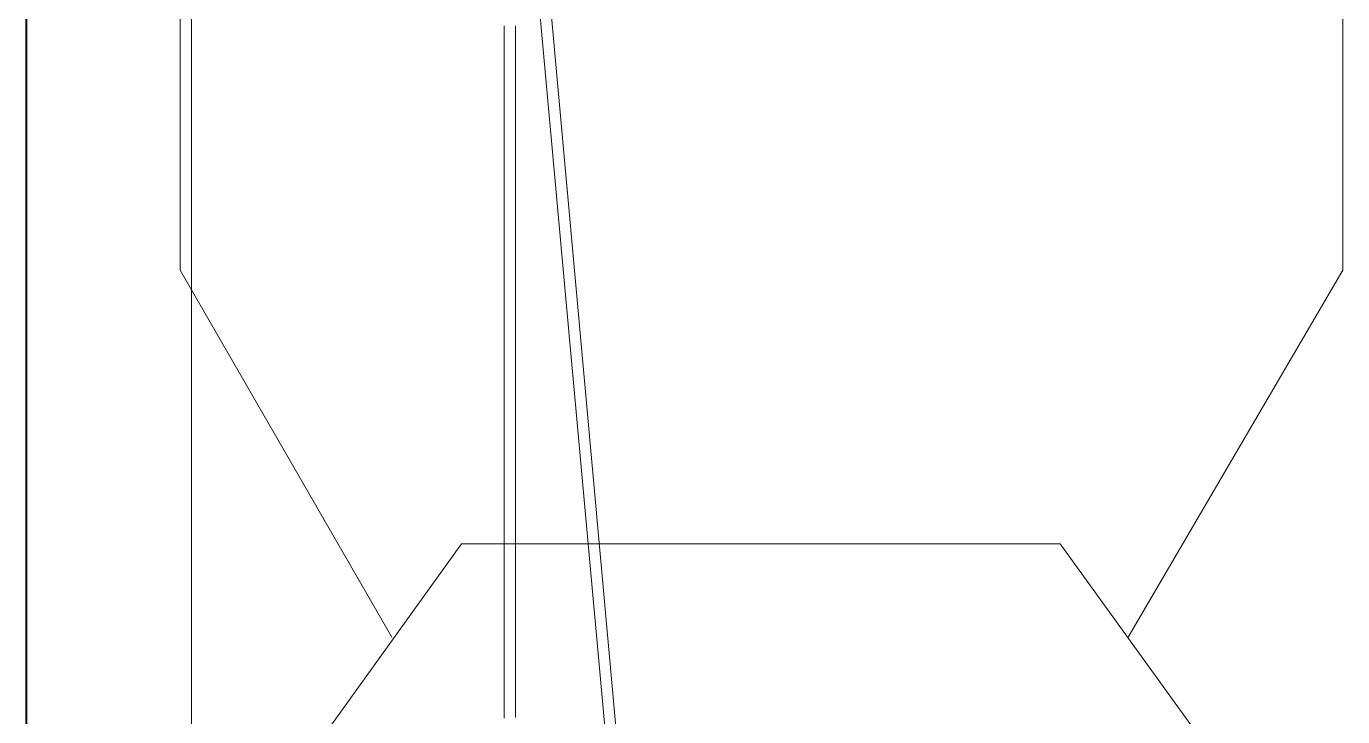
# Model space of a CAD drawing. Extents: x 65572 to 72871, y 30718 to 33858.
# Drawn here: x 67069.138 to 67073.125, y 32303.441 to 32305.533 of the extents above; entities that cross this region are included whole.
import ezdxf

# ---------------------------------------------------------------- set-up
doc = ezdxf.new("R2010")
doc.units = 0
doc.header["$LTSCALE"] = 0.5
doc.header["$MEASUREMENT"] = 0
doc.layers.get('0').update_dxf_attribs({"color": 20, "linetype": 'CONTINUOUS'})
for name, color, linetype, lineweight in [('Framing', 142, 'CONTINUOUS', 13), ('Layout', 154, 'CONTINUOUS', 5), ('Structure', 7, 'CONTINUOUS', 40)]:
    doc.layers.add(name, color=color, linetype=linetype, lineweight=lineweight)

# ---------------------------------------------------------------- blocks, each defined once
blk = doc.blocks.new('12fstg01')
at = {"color": 0, "linetype": 'ByBlock'}
for p, q in [((0.119707, 0.073992), (0.163991, 0.073992)), ((0.163991, 0.073992), (0.187379, 0.060338)), ((0.181428, 0.056002), (0.206338, 0.073992)), ((0.181428, 0.017898), (0.181428, 0.056002)), ((0.206338, 0), (0.181428, 0.017898)), ((0.163991, 0), (0.187379, 0.01347)), ((0.119707, 0), (0.163991, 0))]:
    blk.add_line(p, q, dxfattribs=at)

msp = doc.modelspace()

# ---------------------------------------------------------------- linework, layer by layer
at = {"layer": 'Framing'}
msp.add_line((67069.638349, 32435.968035), (67069.638349, 32239.968035), dxfattribs=at)
at = {"layer": 'Layout', "linetype": 'ByBlock'}
for p, q in [((67071.620078, 32295.757581), (67070.620078, 32306.757581)), ((67070.585997, 32306.755023), (67071.586002, 32295.754969))]:
    msp.add_line(p, q, dxfattribs=at)
at = {"layer": 'Layout', "linetype": 'ByBlock', "flags": 128}
msp.add_lwpolyline([(67070.585997, 32305.533816), (67070.585997, 32305.530533), (67070.585997, 32305.52725), (67070.585997, 32305.523968), (67070.585997, 32305.520685), (67070.585997, 32305.517402), (67070.585997, 32305.514119), (67070.585997, 32305.510836), (67070.585997, 32305.507554), (67070.585997, 32305.504271), (67070.585997, 32305.500988), (67070.585997, 32305.497705), (67070.585997, 32305.494422), (67070.585997, 32305.49114), (67070.585997, 32305.487857), (67070.585997, 32305.484574), (67070.585997, 32305.481291), (67070.585997, 32305.478009), (67070.585997, 32305.474726), (67070.585997, 32305.471443), (67070.585997, 32305.46816), (67070.585997, 32305.464877), (67070.585997, 32305.461595), (67070.585997, 32305.458312), (67070.585997, 32305.455029), (67070.585997, 32305.451746), (67070.585997, 32305.448463), (67070.585997, 32305.445181), (67070.585997, 32305.441898), (67070.585997, 32305.438615), (67070.585997, 32305.435332), (67070.585997, 32305.432049), (67070.585997, 32305.428767), (67070.585997, 32305.425484), (67070.585997, 32305.422201), (67070.585997, 32305.418918), (67070.585997, 32305.415635), (67070.585997, 32305.412353), (67070.585997, 32305.40907), (67070.585997, 32305.405787), (67070.585997, 32305.402504), (67070.585997, 32305.399222), (67070.585997, 32305.395939), (67070.585997, 32305.392656), (67070.585997, 32305.389373), (67070.585997, 32305.38609), (67070.585997, 32305.382808), (67070.585997, 32305.379525), (67070.585997, 32305.376242), (67070.585997, 32305.372959), (67070.585997, 32305.369676), (67070.585997, 32305.366394), (67070.585997, 32305.363111), (67070.585997, 32305.359828), (67070.585997, 32305.356545), (67070.585997, 32305.353262), (67070.585997, 32305.34998), (67070.585997, 32305.346697), (67070.585997, 32305.343414), (67070.585997, 32305.340131), (67070.585997, 32305.336848), (67070.585997, 32305.333566), (67070.585997, 32305.330283), (67070.585997, 32305.327), (67070.585997, 32305.323717), (67070.585997, 32305.320435), (67070.585997, 32305.317152), (67070.585997, 32305.313869), (67070.585997, 32305.310586), (67070.585997, 32305.307303), (67070.585997, 32305.304021), (67070.585997, 32305.300738), (67070.585997, 32305.297455), (67070.585997, 32305.294172), (67070.585997, 32305.290889), (67070.585997, 32305.287607), (67070.585997, 32305.284324), (67070.585997, 32305.281041), (67070.585997, 32305.277758), (67070.585997, 32305.274475), (67070.585997, 32305.271193), (67070.585997, 32305.26791), (67070.585997, 32305.264627), (67070.585997, 32305.261344), (67070.585997, 32305.258062), (67070.585997, 32305.254779), (67070.585997, 32305.251496), (67070.585997, 32305.248213), (67070.585997, 32305.24493), (67070.585997, 32305.241648), (67070.585997, 32305.238365), (67070.585997, 32305.235082), (67070.585997, 32305.231799), (67070.585997, 32305.228516), (67070.585997, 32305.225234), (67070.585997, 32305.221951), (67070.585997, 32305.218668), (67070.585997, 32305.215385), (67070.585997, 32305.212102), (67070.585997, 32305.20882), (67070.585997, 32305.205537), (67070.585997, 32305.202254), (67070.585997, 32305.198971), (67070.585997, 32305.195688), (67070.585997, 32305.192406), (67070.585997, 32305.189123), (67070.585997, 32305.18584), (67070.585997, 32305.182557), (67070.585997, 32305.179275), (67070.585997, 32305.175992), (67070.585997, 32305.172709), (67070.585997, 32305.169426), (67070.585997, 32305.166143), (67070.585997, 32305.162861), (67070.585997, 32305.159578), (67070.585997, 32305.156295), (67070.585997, 32305.153012), (67070.585997, 32305.149729), (67070.585997, 32305.146447), (67070.585997, 32305.143164), (67070.585997, 32305.139881), (67070.585997, 32305.136598), (67070.585997, 32305.133315), (67070.585997, 32305.130033), (67070.585997, 32305.12675), (67070.585997, 32305.123467), (67070.585997, 32305.120184), (67070.585997, 32305.116901), (67070.585997, 32305.113619), (67070.585997, 32305.110336), (67070.585997, 32305.107053), (67070.585997, 32305.10377), (67070.585997, 32305.100488), (67070.585997, 32305.097205), (67070.585997, 32305.093922), (67070.585997, 32305.090639), (67070.585997, 32305.087356), (67070.585997, 32305.084074), (67070.585997, 32305.080791), (67070.585997, 32305.077508), (67070.585997, 32305.074225), (67070.585997, 32305.070942), (67070.585997, 32305.06766), (67070.585997, 32305.064377), (67070.585997, 32305.061094), (67070.585997, 32305.057811), (67070.585997, 32305.054528), (67070.585997, 32305.051246), (67070.585997, 32305.047963), (67070.585997, 32305.04468), (67070.585997, 32305.041397), (67070.585997, 32305.038114), (67070.585997, 32305.034832), (67070.585997, 32305.031549), (67070.585997, 32305.028266), (67070.585997, 32305.024983), (67070.585997, 32305.021701), (67070.585997, 32305.018418), (67070.585997, 32305.015135), (67070.585997, 32305.011852), (67070.585997, 32305.008569), (67070.585997, 32305.005287), (67070.585997, 32305.002004), (67070.585997, 32304.998721), (67070.585997, 32304.995438), (67070.585997, 32304.992155), (67070.585997, 32304.988873), (67070.585997, 32304.98559), (67070.585997, 32304.982307), (67070.585997, 32304.979024), (67070.585997, 32304.975741), (67070.585997, 32304.972459), (67070.585997, 32304.969176), (67070.585997, 32304.965893), (67070.585997, 32304.96261), (67070.585997, 32304.959327), (67070.585997, 32304.956045), (67070.585997, 32304.952762), (67070.585997, 32304.949479), (67070.585997, 32304.946196), (67070.585997, 32304.942914), (67070.585997, 32304.939631), (67070.585997, 32304.936348), (67070.585997, 32304.933065), (67070.585997, 32304.929782), (67070.585997, 32304.9265), (67070.585997, 32304.923217), (67070.585997, 32304.919934), (67070.585997, 32304.916651), (67070.585997, 32304.913368), (67070.585997, 32304.910086), (67070.585997, 32304.906803), (67070.585997, 32304.90352), (67070.585997, 32304.900237), (67070.585997, 32304.896954), (67070.585997, 32304.893672), (67070.585997, 32304.890389), (67070.585997, 32304.887106), (67070.585997, 32304.883823), (67070.585997, 32304.88054), (67070.585997, 32304.877258), (67070.585997, 32304.873975), (67070.585997, 32304.870692), (67070.585997, 32304.867409), (67070.585997, 32304.864127), (67070.585997, 32304.860844), (67070.585997, 32304.857561), (67070.585997, 32304.854278), (67070.585997, 32304.850995), (67070.585997, 32304.847713), (67070.585997, 32304.84443), (67070.585997, 32304.841147), (67070.585997, 32304.837864), (67070.585997, 32304.834581), (67070.585997, 32304.831299), (67070.585997, 32304.828016), (67070.585997, 32304.824733), (67070.585997, 32304.82145), (67070.585997, 32304.818167), (67070.585997, 32304.814885), (67070.585997, 32304.811602), (67070.585997, 32304.808319), (67070.585997, 32304.805036), (67070.585997, 32304.801754), (67070.585997, 32304.798471), (67070.585997, 32304.795188), (67070.585997, 32304.791905), (67070.585997, 32304.788622), (67070.585997, 32304.78534), (67070.585997, 32304.782057), (67070.585997, 32304.778774), (67070.585997, 32304.775491), (67070.585997, 32304.772208), (67070.585997, 32304.768926), (67070.585997, 32304.765643), (67070.585997, 32304.76236), (67070.585997, 32304.759077), (67070.585997, 32304.755794), (67070.585997, 32304.752512), (67070.585997, 32304.749229), (67070.585997, 32304.745946), (67070.585997, 32304.742663), (67070.585997, 32304.73938), (67070.585997, 32304.736098), (67070.585997, 32304.732815), (67070.585997, 32304.729532), (67070.585997, 32304.726249), (67070.585997, 32304.722967), (67070.585997, 32304.719684), (67070.585997, 32304.716401), (67070.585997, 32304.713118), (67070.585997, 32304.709835), (67070.585997, 32304.706553), (67070.585997, 32304.70327), (67070.585997, 32304.699987), (67070.585997, 32304.696704), (67070.585997, 32304.693421), (67070.585997, 32304.690139), (67070.585997, 32304.686856), (67070.585997, 32304.683573), (67070.585997, 32304.68029), (67070.585997, 32304.677007), (67070.585997, 32304.673725), (67070.585997, 32304.670442), (67070.585997, 32304.667159), (67070.585997, 32304.663876), (67070.585997, 32304.660593), (67070.585997, 32304.657311), (67070.585997, 32304.654028), (67070.585997, 32304.650745), (67070.585997, 32304.647462), (67070.585997, 32304.64418), (67070.585997, 32304.640897), (67070.585997, 32304.637614), (67070.585997, 32304.634331), (67070.585997, 32304.631048), (67070.585997, 32304.627766), (67070.585997, 32304.624483), (67070.585997, 32304.6212), (67070.585997, 32304.617917), (67070.585997, 32304.614634), (67070.585997, 32304.611352), (67070.585997, 32304.608069), (67070.585997, 32304.604786), (67070.585997, 32304.601503), (67070.585997, 32304.59822), (67070.585997, 32304.594938), (67070.585997, 32304.591655), (67070.585997, 32304.588372), (67070.585997, 32304.585089), (67070.585997, 32304.581806), (67070.585997, 32304.578524), (67070.585997, 32304.575241), (67070.585997, 32304.571958), (67070.585997, 32304.568675), (67070.585997, 32304.565393), (67070.585997, 32304.56211), (67070.585997, 32304.558827), (67070.585997, 32304.555544), (67070.585997, 32304.552261), (67070.585997, 32304.548979), (67070.585997, 32304.545696), (67070.585997, 32304.542413), (67070.585997, 32304.53913), (67070.585997, 32304.535847), (67070.585997, 32304.532565), (67070.585997, 32304.529282), (67070.585997, 32304.525999), (67070.585997, 32304.522716), (67070.585997, 32304.519433), (67070.585997, 32304.516151), (67070.585997, 32304.512868), (67070.585997, 32304.509585), (67070.585997, 32304.506302), (67070.585997, 32304.503019), (67070.585997, 32304.499737), (67070.585997, 32304.496454), (67070.585997, 32304.493171), (67070.585997, 32304.489888), (67070.585997, 32304.486606), (67070.585997, 32304.483323), (67070.585997, 32304.48004), (67070.585997, 32304.476757), (67070.585997, 32304.473474), (67070.585997, 32304.470192), (67070.585997, 32304.466909), (67070.585997, 32304.463626), (67070.585997, 32304.460343), (67070.585997, 32304.45706), (67070.585997, 32304.453778), (67070.585997, 32304.450495), (67070.585997, 32304.447212), (67070.585997, 32304.443929), (67070.585997, 32304.440646), (67070.585997, 32304.437364), (67070.585997, 32304.434081), (67070.585997, 32304.430798), (67070.585997, 32304.427515), (67070.585997, 32304.424232), (67070.585997, 32304.42095), (67070.585997, 32304.417667), (67070.585997, 32304.414384), (67070.585997, 32304.411101), (67070.585997, 32304.407819), (67070.585997, 32304.404536), (67070.585997, 32304.401253), (67070.585997, 32304.39797), (67070.585997, 32304.394687), (67070.585997, 32304.391405), (67070.585997, 32304.388122), (67070.585997, 32304.384839), (67070.585997, 32304.381556), (67070.585997, 32304.378273), (67070.585997, 32304.374991), (67070.585997, 32304.371708), (67070.585997, 32304.368425), (67070.585997, 32304.365142), (67070.585997, 32304.361859), (67070.585997, 32304.358577), (67070.585997, 32304.355294), (67070.585997, 32304.352011), (67070.585997, 32304.348728), (67070.585997, 32304.345446), (67070.585997, 32304.342163), (67070.585997, 32304.33888), (67070.585997, 32304.335597), (67070.585997, 32304.332314), (67070.585997, 32304.329032), (67070.585997, 32304.325749), (67070.585997, 32304.322466), (67070.585997, 32304.319183), (67070.585997, 32304.3159), (67070.585997, 32304.312618), (67070.585997, 32304.309335), (67070.585997, 32304.306052), (67070.585997, 32304.302769), (67070.585997, 32304.299486), (67070.585997, 32304.296204), (67070.585997, 32304.292921), (67070.585997, 32304.289638), (67070.585997, 32304.286355), (67070.585997, 32304.283072), (67070.585997, 32304.27979), (67070.585997, 32304.276507), (67070.585997, 32304.273224), (67070.585997, 32304.269941), (67070.585997, 32304.266659), (67070.585997, 32304.263376), (67070.585997, 32304.260093), (67070.585997, 32304.25681), (67070.585997, 32304.253527), (67070.585997, 32304.250245), (67070.585997, 32304.246962), (67070.585997, 32304.243679), (67070.585997, 32304.240396), (67070.585997, 32304.237113), (67070.585997, 32304.233831), (67070.585997, 32304.230548), (67070.585997, 32304.227265), (67070.585997, 32304.223982), (67070.585997, 32304.220699), (67070.585997, 32304.217417), (67070.585997, 32304.214134), (67070.585997, 32304.210851), (67070.585997, 32304.207568), (67070.585997, 32304.204285), (67070.585997, 32304.201003), (67070.585997, 32304.19772), (67070.585997, 32304.194437), (67070.585997, 32304.191154), (67070.585997, 32304.187872), (67070.585997, 32304.184589), (67070.585997, 32304.181306), (67070.585997, 32304.178023), (67070.585997, 32304.17474), (67070.585997, 32304.171458), (67070.585997, 32304.168175), (67070.585997, 32304.164892), (67070.585997, 32304.161609), (67070.585997, 32304.158326), (67070.585997, 32304.155044), (67070.585997, 32304.151761), (67070.585997, 32304.148478), (67070.585997, 32304.145195), (67070.585997, 32304.141912), (67070.585997, 32304.13863), (67070.585997, 32304.134807), (67070.585997, 32304.130444), (67070.585997, 32304.126081), (67070.585997, 32304.121718), (67070.585997, 32304.117355), (67070.585997, 32304.112991), (67070.585997, 32304.108628), (67070.585997, 32304.104265), (67070.585997, 32304.099902), (67070.585997, 32304.095539), (67070.585997, 32304.091176), (67070.585997, 32304.086813), (67070.585997, 32304.08245), (67070.585997, 32304.078087), (67070.585997, 32304.073724), (67070.585997, 32304.069361), (67070.585997, 32304.064998), (67070.585997, 32304.060635), (67070.585997, 32304.056272), (67070.585997, 32304.051909), (67070.585997, 32304.047546), (67070.585997, 32304.043183), (67070.585997, 32304.03882), (67070.585997, 32304.034457), (67070.585997, 32304.030093), (67070.585997, 32304.02573), (67070.585997, 32304.021367), (67070.585997, 32304.017004), (67070.585997, 32304.012641), (67070.585997, 32304.008278), (67070.585997, 32304.003915), (67070.585997, 32303.999552), (67070.585997, 32303.995189), (67070.585997, 32303.990826), (67070.585997, 32303.986463), (67070.585997, 32303.9821), (67070.585997, 32303.977737), (67070.585997, 32303.973374), (67070.585997, 32303.969011), (67070.585997, 32303.964648), (67070.585997, 32303.960285), (67070.585997, 32303.955922), (67070.585997, 32303.951559), (67070.585997, 32303.947195), (67070.585997, 32303.942832), (67070.585997, 32303.938469), (67070.585997, 32303.934106), (67070.585997, 32303.929743), (67070.585997, 32303.92538), (67070.585997, 32303.921017), (67070.585997, 32303.916654), (67070.585997, 32303.912291), (67070.585997, 32303.907928), (67070.585997, 32303.903565), (67070.585997, 32303.899202), (67070.585997, 32303.894839), (67070.585997, 32303.890476), (67070.585997, 32303.886113), (67070.585997, 32303.88175), (67070.585997, 32303.877387), (67070.585997, 32303.873024), (67070.585997, 32303.868661), (67070.585997, 32303.864297), (67070.585997, 32303.859934), (67070.585997, 32303.855571), (67070.585997, 32303.851208), (67070.585997, 32303.846845), (67070.585997, 32303.842482), (67070.585997, 32303.838119), (67070.585997, 32303.833756), (67070.585997, 32303.829393), (67070.585997, 32303.82503), (67070.585997, 32303.820667), (67070.585997, 32303.816304), (67070.585997, 32303.811941), (67070.585997, 32303.807578), (67070.585997, 32303.803215), (67070.585997, 32303.798852), (67070.585997, 32303.794489), (67070.585997, 32303.790126), (67070.585997, 32303.785763), (67070.585997, 32303.781399), (67070.585997, 32303.777036), (67070.585997, 32303.772673), (67070.585997, 32303.76831), (67070.585997, 32303.763947), (67070.585997, 32303.759584), (67070.585997, 32303.755221), (67070.585997, 32303.750858), (67070.585997, 32303.746495), (67070.585997, 32303.742132), (67070.585997, 32303.737769), (67070.585997, 32303.733406), (67070.585997, 32303.729043), (67070.585997, 32303.72468), (67070.585997, 32303.720317), (67070.585997, 32303.715954), (67070.585997, 32303.711591), (67070.585997, 32303.707228), (67070.585997, 32303.702864), (67070.585997, 32303.698501), (67070.585997, 32303.694138), (67070.585997, 32303.689775), (67070.585997, 32303.685412), (67070.585997, 32303.681049), (67070.585997, 32303.676686), (67070.585997, 32303.672323), (67070.585997, 32303.66796), (67070.585997, 32303.663597), (67070.585997, 32303.659234), (67070.585997, 32303.654871), (67070.585997, 32303.650508), (67070.585997, 32303.646145), (67070.585997, 32303.641782), (67070.585997, 32303.637419), (67070.585997, 32303.633056), (67070.585997, 32303.628693), (67070.585997, 32303.62433), (67070.585997, 32303.619966), (67070.585997, 32303.615603), (67070.585997, 32303.61124), (67070.585997, 32303.606877), (67070.585997, 32303.602514), (67070.585997, 32303.598151), (67070.585997, 32303.593788), (67070.585997, 32303.589425), (67070.585997, 32303.585062), (67070.585997, 32303.580699), (67070.585997, 32303.576336), (67070.585997, 32303.571973), (67070.585997, 32303.56761), (67070.585997, 32303.563247), (67070.585997, 32303.558884), (67070.585997, 32303.554521), (67070.585997, 32303.550158), (67070.585997, 32303.545795), (67070.585997, 32303.541432), (67070.585997, 32303.537068), (67070.585997, 32303.532705), (67070.585997, 32303.528342), (67070.585997, 32303.523979), (67070.585997, 32303.519616), (67070.585997, 32303.515253), (67070.585997, 32303.51089), (67070.585997, 32303.506527), (67070.585997, 32303.502164), (67070.585997, 32303.497801), (67070.585997, 32303.493438), (67070.585997, 32303.489075), (67070.585997, 32303.484712), (67070.585997, 32303.480349), (67070.585997, 32303.475986), (67070.585997, 32303.471623), (67070.585997, 32303.46726), (67070.585997, 32303.462897), (67070.585997, 32303.458534), (67070.585997, 32303.45417), (67070.585997, 32303.449807), (67070.585997, 32303.445444), (67070.585997, 32303.441081), (67070.585997, 32303.436718)], dxfattribs=at)
at = {"layer": 'Layout', "linetype": 'ByBlock'}
msp.add_lwpolyline([(67070.620078, 32305.533768), (67070.620078, 32305.530779), (67070.620078, 32305.52779), (67070.620078, 32305.524801), (67070.620078, 32305.521812), (67070.620078, 32305.518824), (67070.620078, 32305.515835), (67070.620078, 32305.512846), (67070.620078, 32305.509857), (67070.620078, 32305.506868), (67070.620078, 32305.503879), (67070.620078, 32305.50089), (67070.620078, 32305.497901), (67070.620078, 32305.494912), (67070.620078, 32305.491924), (67070.620078, 32305.488935), (67070.620078, 32305.485946), (67070.620078, 32305.482957), (67070.620078, 32305.479968), (67070.620078, 32305.476979), (67070.620078, 32305.47399), (67070.620078, 32305.471001), (67070.620078, 32305.468012), (67070.620078, 32305.465024), (67070.620078, 32305.462035), (67070.620078, 32305.459046), (67070.620078, 32305.456057), (67070.620078, 32305.453068), (67070.620078, 32305.450079), (67070.620078, 32305.44709), (67070.620078, 32305.444101), (67070.620078, 32305.441113), (67070.620078, 32305.438124), (67070.620078, 32305.435135), (67070.620078, 32305.432146), (67070.620078, 32305.429157), (67070.620078, 32305.426168), (67070.620078, 32305.423179), (67070.620078, 32305.42019), (67070.620078, 32305.417201), (67070.620078, 32305.414213), (67070.620078, 32305.411224), (67070.620078, 32305.408235), (67070.620078, 32305.405246), (67070.620078, 32305.402257), (67070.620078, 32305.399268), (67070.620078, 32305.396279), (67070.620078, 32305.39329), (67070.620078, 32305.390302), (67070.620078, 32305.387313), (67070.620078, 32305.384324), (67070.620078, 32305.381335), (67070.620078, 32305.378346), (67070.620078, 32305.375357), (67070.620078, 32305.372368), (67070.620078, 32305.369379), (67070.620078, 32305.36639), (67070.620078, 32305.363402), (67070.620078, 32305.360413), (67070.620078, 32305.357424), (67070.620078, 32305.354435), (67070.620078, 32305.351446), (67070.620078, 32305.348457), (67070.620078, 32305.345468), (67070.620078, 32305.342479), (67070.620078, 32305.339491), (67070.620078, 32305.336502), (67070.620078, 32305.333513), (67070.620078, 32305.330524), (67070.620078, 32305.327535), (67070.620078, 32305.324546), (67070.620078, 32305.321557), (67070.620078, 32305.318568), (67070.620078, 32305.315579), (67070.620078, 32305.312591), (67070.620078, 32305.309602), (67070.620078, 32305.306613), (67070.620078, 32305.303624), (67070.620078, 32305.300635), (67070.620078, 32305.297646), (67070.620078, 32305.294657), (67070.620078, 32305.291668), (67070.620078, 32305.28868), (67070.620078, 32305.285691), (67070.620078, 32305.282702), (67070.620078, 32305.279713), (67070.620078, 32305.276724), (67070.620078, 32305.273735), (67070.620078, 32305.270746), (67070.620078, 32305.267757), (67070.620078, 32305.264768), (67070.620078, 32305.26178), (67070.620078, 32305.258791), (67070.620078, 32305.255802), (67070.620078, 32305.252813), (67070.620078, 32305.249824), (67070.620078, 32305.246835), (67070.620078, 32305.243846), (67070.620078, 32305.240857), (67070.620078, 32305.237869), (67070.620078, 32305.23488), (67070.620078, 32305.231891), (67070.620078, 32305.228902), (67070.620078, 32305.225913), (67070.620078, 32305.222924), (67070.620078, 32305.219935), (67070.620078, 32305.216946), (67070.620078, 32305.213957), (67070.620078, 32305.210969), (67070.620078, 32305.20798), (67070.620078, 32305.204991), (67070.620078, 32305.202002), (67070.620078, 32305.199013), (67070.620078, 32305.196024), (67070.620078, 32305.193035), (67070.620078, 32305.190046), (67070.620078, 32305.187057), (67070.620078, 32305.184069), (67070.620078, 32305.18108), (67070.620078, 32305.178091), (67070.620078, 32305.175102), (67070.620078, 32305.172113), (67070.620078, 32305.169124), (67070.620078, 32305.166135), (67070.620078, 32305.163146), (67070.620078, 32305.160158), (67070.620078, 32305.157169), (67070.620078, 32305.15418), (67070.620078, 32305.151191), (67070.620078, 32305.148202), (67070.620078, 32305.145213), (67070.620078, 32305.142224), (67070.620078, 32305.139235), (67070.620078, 32305.136246), (67070.620078, 32305.133258), (67070.620078, 32305.130269), (67070.620078, 32305.12728), (67070.620078, 32305.124291), (67070.620078, 32305.121302), (67070.620078, 32305.118313), (67070.620078, 32305.115324), (67070.620078, 32305.112335), (67070.620078, 32305.109347), (67070.620078, 32305.106358), (67070.620078, 32305.103369), (67070.620078, 32305.10038), (67070.620078, 32305.097391), (67070.620078, 32305.094402), (67070.620078, 32305.091413), (67070.620078, 32305.088424), (67070.620078, 32305.085435), (67070.620078, 32305.082447), (67070.620078, 32305.079458), (67070.620078, 32305.076469), (67070.620078, 32305.07348), (67070.620078, 32305.070491), (67070.620078, 32305.067502), (67070.620078, 32305.064513), (67070.620078, 32305.061524), (67070.620078, 32305.058536), (67070.620078, 32305.055547), (67070.620078, 32305.052558), (67070.620078, 32305.049569), (67070.620078, 32305.04658), (67070.620078, 32305.043591), (67070.620078, 32305.040602), (67070.620078, 32305.037613), (67070.620078, 32305.034624), (67070.620078, 32305.031636), (67070.620078, 32305.028647), (67070.620078, 32305.025658), (67070.620078, 32305.022669), (67070.620078, 32305.01968), (67070.620078, 32305.016691), (67070.620078, 32305.013702), (67070.620078, 32305.010713), (67070.620078, 32305.007725), (67070.620078, 32305.004736), (67070.620078, 32305.001747), (67070.620078, 32304.998758), (67070.620078, 32304.995769), (67070.620078, 32304.99278), (67070.620078, 32304.989791), (67070.620078, 32304.986802), (67070.620078, 32304.983813), (67070.620078, 32304.980825), (67070.620078, 32304.977836), (67070.620078, 32304.974847), (67070.620078, 32304.971858), (67070.620078, 32304.968869), (67070.620078, 32304.96588), (67070.620078, 32304.962891), (67070.620078, 32304.959902), (67070.620078, 32304.956913), (67070.620078, 32304.953925), (67070.620078, 32304.950936), (67070.620078, 32304.947947), (67070.620078, 32304.944958), (67070.620078, 32304.941969), (67070.620078, 32304.93898), (67070.620078, 32304.935991), (67070.620078, 32304.933002), (67070.620078, 32304.930014), (67070.620078, 32304.927025), (67070.620078, 32304.924036), (67070.620078, 32304.921047), (67070.620078, 32304.918016), (67070.620078, 32304.914441), (67070.620078, 32304.910865), (67070.620078, 32304.907289), (67070.620078, 32304.903714), (67070.620078, 32304.900138), (67070.620078, 32304.896563), (67070.620078, 32304.892987), (67070.620078, 32304.889411), (67070.620078, 32304.885836), (67070.620078, 32304.88226), (67070.620078, 32304.878685), (67070.620078, 32304.875109), (67070.620078, 32304.871533), (67070.620078, 32304.867958), (67070.620078, 32304.864382), (67070.620078, 32304.860807), (67070.620078, 32304.857231), (67070.620078, 32304.853655), (67070.620078, 32304.85008), (67070.620078, 32304.846504), (67070.620078, 32304.842929), (67070.620078, 32304.839353), (67070.620078, 32304.835778), (67070.620078, 32304.832202), (67070.620078, 32304.828626), (67070.620078, 32304.825051), (67070.620078, 32304.821475), (67070.620078, 32304.8179), (67070.620078, 32304.814324), (67070.620078, 32304.810748), (67070.620078, 32304.807173), (67070.620078, 32304.803597), (67070.620078, 32304.800022), (67070.620078, 32304.796446), (67070.620078, 32304.79287), (67070.620078, 32304.789295), (67070.620078, 32304.785719), (67070.620078, 32304.782144), (67070.620078, 32304.778568), (67070.620078, 32304.774992), (67070.620078, 32304.771417), (67070.620078, 32304.767841), (67070.620078, 32304.764266), (67070.620078, 32304.76069), (67070.620078, 32304.757115), (67070.620078, 32304.753539), (67070.620078, 32304.749963), (67070.620078, 32304.746388), (67070.620078, 32304.742812), (67070.620078, 32304.739237), (67070.620078, 32304.735661), (67070.620078, 32304.732085), (67070.620078, 32304.72851), (67070.620078, 32304.724934), (67070.620078, 32304.721359), (67070.620078, 32304.717783), (67070.620078, 32304.714207), (67070.620078, 32304.710632), (67070.620078, 32304.707056), (67070.620078, 32304.703481), (67070.620078, 32304.699905), (67070.620078, 32304.696329), (67070.620078, 32304.692754), (67070.620078, 32304.689178), (67070.620078, 32304.685603), (67070.620078, 32304.682027), (67070.620078, 32304.678452), (67070.620078, 32304.674876), (67070.620078, 32304.6713), (67070.620078, 32304.667725), (67070.620078, 32304.664149), (67070.620078, 32304.660574), (67070.620078, 32304.656998), (67070.620078, 32304.653422), (67070.620078, 32304.649847), (67070.620078, 32304.646271), (67070.620078, 32304.642696), (67070.620078, 32304.63912), (67070.620078, 32304.635544), (67070.620078, 32304.631969), (67070.620078, 32304.628393), (67070.620078, 32304.624818), (67070.620078, 32304.621242), (67070.620078, 32304.617666), (67070.620078, 32304.614091), (67070.620078, 32304.610515), (67070.620078, 32304.60694), (67070.620078, 32304.603364), (67070.620078, 32304.599789), (67070.620078, 32304.596213), (67070.620078, 32304.592637), (67070.620078, 32304.589062), (67070.620078, 32304.585486), (67070.620078, 32304.581911), (67070.620078, 32304.578335), (67070.620078, 32304.574759), (67070.620078, 32304.571184), (67070.620078, 32304.567608), (67070.620078, 32304.564033), (67070.620078, 32304.560457), (67070.620078, 32304.556881), (67070.620078, 32304.553306), (67070.620078, 32304.54973), (67070.620078, 32304.546155), (67070.620078, 32304.542579), (67070.620078, 32304.539003), (67070.620078, 32304.535428), (67070.620078, 32304.531852), (67070.620078, 32304.528277), (67070.620078, 32304.524701), (67070.620078, 32304.521126), (67070.620078, 32304.51755), (67070.620078, 32304.513974), (67070.620078, 32304.510399), (67070.620078, 32304.506823), (67070.620078, 32304.503248), (67070.620078, 32304.499672), (67070.620078, 32304.496096), (67070.620078, 32304.492521), (67070.620078, 32304.488945), (67070.620078, 32304.48537), (67070.620078, 32304.481794), (67070.620078, 32304.478218), (67070.620078, 32304.474643), (67070.620078, 32304.471067), (67070.620078, 32304.467492), (67070.620078, 32304.463916), (67070.620078, 32304.46034), (67070.620078, 32304.456765), (67070.620078, 32304.453189), (67070.620078, 32304.449614), (67070.620078, 32304.446038), (67070.620078, 32304.442463), (67070.620078, 32304.438887), (67070.620078, 32304.435311), (67070.620078, 32304.431736), (67070.620078, 32304.42816), (67070.620078, 32304.424585), (67070.620078, 32304.421009), (67070.620078, 32304.417433), (67070.620078, 32304.413858), (67070.620078, 32304.410282), (67070.620078, 32304.406707), (67070.620078, 32304.403131), (67070.620078, 32304.399555), (67070.620078, 32304.39598), (67070.620078, 32304.392404), (67070.620078, 32304.388829), (67070.620078, 32304.385253), (67070.620078, 32304.381677), (67070.620078, 32304.378102), (67070.620078, 32304.374526), (67070.620078, 32304.370951), (67070.620078, 32304.367375), (67070.620078, 32304.3638), (67070.620078, 32304.360224), (67070.620078, 32304.356648), (67070.620078, 32304.353073), (67070.620078, 32304.349497), (67070.620078, 32304.345922), (67070.620078, 32304.342346), (67070.620078, 32304.33877), (67070.620078, 32304.335195), (67070.620078, 32304.331619), (67070.620078, 32304.328044), (67070.620078, 32304.324468), (67070.620078, 32304.320892), (67070.620078, 32304.317317), (67070.620078, 32304.313741), (67070.620078, 32304.310166), (67070.620078, 32304.30659), (67070.620078, 32304.303014), (67070.620078, 32304.299439), (67070.620078, 32304.295863), (67070.620078, 32304.292288), (67070.620078, 32304.288712), (67070.620078, 32304.285137), (67070.620078, 32304.281561), (67070.620078, 32304.277985), (67070.620078, 32304.27441), (67070.620078, 32304.270834), (67070.620078, 32304.267259), (67070.620078, 32304.263683), (67070.620078, 32304.260107), (67070.620078, 32304.256532), (67070.620078, 32304.252956), (67070.620078, 32304.249381), (67070.620078, 32304.245805), (67070.620078, 32304.242229), (67070.620078, 32304.238654), (67070.620078, 32304.235078), (67070.620078, 32304.231503), (67070.620078, 32304.227927), (67070.620078, 32304.224351), (67070.620078, 32304.220776), (67070.620078, 32304.2172), (67070.620078, 32304.213625), (67070.620078, 32304.210049), (67070.620078, 32304.206474), (67070.620078, 32304.202898), (67070.620078, 32304.199322), (67070.620078, 32304.195747), (67070.620078, 32304.192171), (67070.620078, 32304.188596), (67070.620078, 32304.18502), (67070.620078, 32304.181444), (67070.620078, 32304.177869), (67070.620078, 32304.174293), (67070.620078, 32304.170718), (67070.620078, 32304.167142), (67070.620078, 32304.163566), (67070.620078, 32304.159991), (67070.620078, 32304.156415), (67070.620078, 32304.15284), (67070.620078, 32304.149264), (67070.620078, 32304.145688), (67070.620078, 32304.142113), (67070.620078, 32304.138383), (67070.620078, 32304.134265), (67070.620078, 32304.130148), (67070.620078, 32304.126031), (67070.620078, 32304.121913), (67070.620078, 32304.117796), (67070.620078, 32304.113679), (67070.620078, 32304.109561), (67070.620078, 32304.105444), (67070.620078, 32304.101327), (67070.620078, 32304.097209), (67070.620078, 32304.093092), (67070.620078, 32304.088975), (67070.620078, 32304.084857), (67070.620078, 32304.08074), (67070.620078, 32304.076623), (67070.620078, 32304.072505), (67070.620078, 32304.068388), (67070.620078, 32304.064271), (67070.620078, 32304.060153), (67070.620078, 32304.056036), (67070.620078, 32304.051919), (67070.620078, 32304.047801), (67070.620078, 32304.043684), (67070.620078, 32304.039567), (67070.620078, 32304.035449), (67070.620078, 32304.031332), (67070.620078, 32304.027215), (67070.620078, 32304.023097), (67070.620078, 32304.01898), (67070.620078, 32304.014863), (67070.620078, 32304.010745), (67070.620078, 32304.006628), (67070.620078, 32304.002511), (67070.620078, 32303.998393), (67070.620078, 32303.994276), (67070.620078, 32303.990159), (67070.620078, 32303.986041), (67070.620078, 32303.981924), (67070.620078, 32303.977807), (67070.620078, 32303.973689), (67070.620078, 32303.969572), (67070.620078, 32303.965455), (67070.620078, 32303.961337), (67070.620078, 32303.95722), (67070.620078, 32303.953103), (67070.620078, 32303.948985), (67070.620078, 32303.944868), (67070.620078, 32303.940751), (67070.620078, 32303.936633), (67070.620078, 32303.932516), (67070.620078, 32303.928399), (67070.620078, 32303.924281), (67070.620078, 32303.920164), (67070.620078, 32303.916047), (67070.620078, 32303.911929), (67070.620078, 32303.907812), (67070.620078, 32303.903695), (67070.620078, 32303.899577), (67070.620078, 32303.89546), (67070.620078, 32303.891343), (67070.620078, 32303.887225), (67070.620078, 32303.883108), (67070.620078, 32303.878991), (67070.620078, 32303.874873), (67070.620078, 32303.870756), (67070.620078, 32303.866639), (67070.620078, 32303.862521), (67070.620078, 32303.858404), (67070.620078, 32303.854287), (67070.620078, 32303.850169), (67070.620078, 32303.846052), (67070.620078, 32303.841935), (67070.620078, 32303.837817), (67070.620078, 32303.8337), (67070.620078, 32303.829583), (67070.620078, 32303.825465), (67070.620078, 32303.821348), (67070.620078, 32303.817231), (67070.620078, 32303.813113), (67070.620078, 32303.808996), (67070.620078, 32303.804879), (67070.620078, 32303.800761), (67070.620078, 32303.796644), (67070.620078, 32303.792527), (67070.620078, 32303.788409), (67070.620078, 32303.784292), (67070.620078, 32303.780175), (67070.620078, 32303.776057), (67070.620078, 32303.77194), (67070.620078, 32303.767823), (67070.620078, 32303.763705), (67070.620078, 32303.759588), (67070.620078, 32303.755471), (67070.620078, 32303.751353), (67070.620078, 32303.747236), (67070.620078, 32303.743119), (67070.620078, 32303.739001), (67070.620078, 32303.734884), (67070.620078, 32303.730767), (67070.620078, 32303.726649), (67070.620078, 32303.722532), (67070.620078, 32303.718415), (67070.620078, 32303.714297), (67070.620078, 32303.71018), (67070.620078, 32303.706063), (67070.620078, 32303.701945), (67070.620078, 32303.697828), (67070.620078, 32303.693711), (67070.620078, 32303.689593), (67070.620078, 32303.685476), (67070.620078, 32303.681359), (67070.620078, 32303.677241), (67070.620078, 32303.673124), (67070.620078, 32303.669007), (67070.620078, 32303.664889), (67070.620078, 32303.660772), (67070.620078, 32303.656655), (67070.620078, 32303.652537), (67070.620078, 32303.64842), (67070.620078, 32303.644303), (67070.620078, 32303.640185), (67070.620078, 32303.636068), (67070.620078, 32303.631951), (67070.620078, 32303.627833), (67070.620078, 32303.623716), (67070.620078, 32303.619599), (67070.620078, 32303.615481), (67070.620078, 32303.611364), (67070.620078, 32303.607247), (67070.620078, 32303.603129), (67070.620078, 32303.599012), (67070.620078, 32303.594895), (67070.620078, 32303.590777), (67070.620078, 32303.58666), (67070.620078, 32303.582543), (67070.620078, 32303.578425), (67070.620078, 32303.574308), (67070.620078, 32303.570191), (67070.620078, 32303.566073), (67070.620078, 32303.561956), (67070.620078, 32303.557839), (67070.620078, 32303.553721), (67070.620078, 32303.549604), (67070.620078, 32303.545487), (67070.620078, 32303.541369), (67070.620078, 32303.537252), (67070.620078, 32303.533135), (67070.620078, 32303.529017), (67070.620078, 32303.5249), (67070.620078, 32303.520783), (67070.620078, 32303.516665), (67070.620078, 32303.512548), (67070.620078, 32303.508431), (67070.620078, 32303.504313), (67070.620078, 32303.500196), (67070.620078, 32303.496079), (67070.620078, 32303.491961), (67070.620078, 32303.487844), (67070.620078, 32303.483727), (67070.620078, 32303.479609), (67070.620078, 32303.475492), (67070.620078, 32303.471375), (67070.620078, 32303.467257), (67070.620078, 32303.46314), (67070.620078, 32303.459023), (67070.620078, 32303.454905), (67070.620078, 32303.450788), (67070.620078, 32303.446671), (67070.620078, 32303.442553), (67070.620078, 32303.438436)], dxfattribs=at)
at = {"layer": 'Structure'}
msp.add_line((67069.138349, 32459.039741), (67069.138349, 32213.10795), dxfattribs=at)

# ---------------------------------------------------------------- block references
at = {"layer": 'Layout', "linetype": 'ByBlock', "xscale": 47.58705652932135, "yscale": 47.58705652932135, "zscale": 47.58705652932135, "rotation": 270}
msp.add_blockref('12fstg01', (67069.604263, 32312.598027), dxfattribs=at)

doc.saveas('drawing.dxf')
